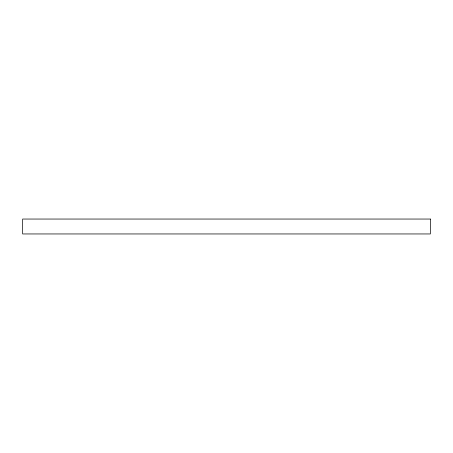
<?xml version="1.0" encoding="UTF-8"?>
<svg xmlns="http://www.w3.org/2000/svg" width="453" height="453" viewBox="0 0 453 453"><rect width="100%" height="100%" fill="white"/><g stroke="black" fill="none" stroke-linecap="round" stroke-linejoin="round"><path stroke-width="0.68" d="M430.35 219.048L22.65 219.048L22.65 233.952L430.35 233.952L430.35 219.048"/></g></svg>
